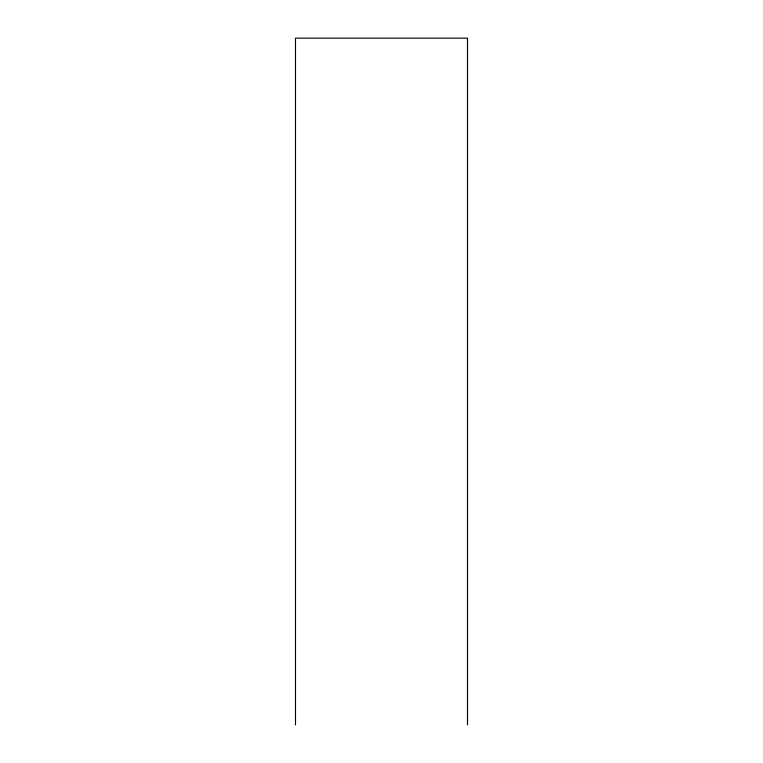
<?xml version="1.0" encoding="UTF-8"?>
<svg xmlns="http://www.w3.org/2000/svg" width="763" height="763" viewBox="0 0 763 763"><rect width="100%" height="100%" fill="white"/><g stroke="black" fill="none" stroke-linecap="round" stroke-linejoin="round"><path stroke-width="1.14" d="M467.509 724.85L467.509 38.15L295.491 38.15L295.491 724.85"/></g></svg>
